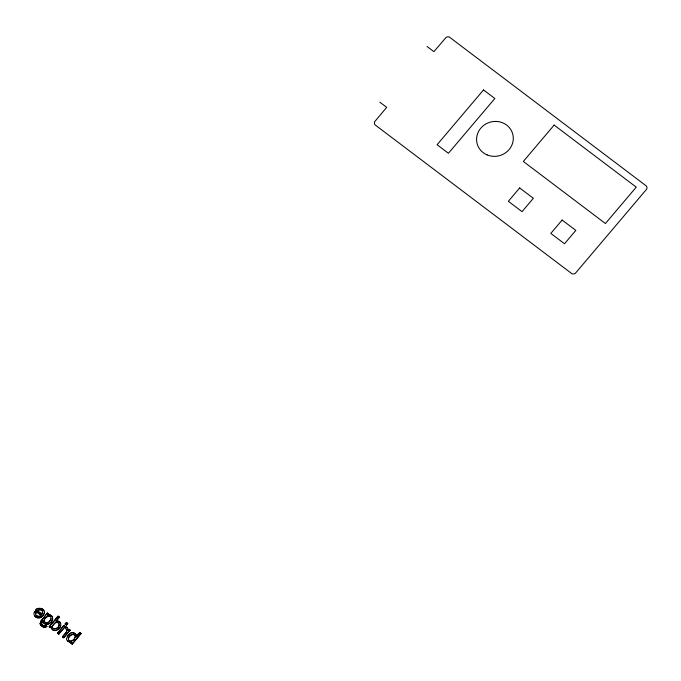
<?xml version="1.0" encoding="UTF-8"?>
<svg xmlns="http://www.w3.org/2000/svg" width="681" height="681" viewBox="0 0 681 681"><rect width="100%" height="100%" fill="white"/><g stroke="black" fill="none" stroke-linecap="round" stroke-linejoin="round"><path stroke-width="1.02" d="M62.499 636.837L66.312 632.011L66.866 630.231L66.372 632.206L62.499 636.837L63.742 637.774L70.075 630.044L63.742 637.774M47.491 612.968L40.809 621.378L40.136 623.966L40.758 621.183L47.491 612.968L48.683 614.024L47.755 615.122L48.683 614.024M41.924 614.151L42.682 611.819L41.924 614.151C36.306 611.964 36.365 608.516 41.66 610.014L42.639 611.495L42.443 611.019M67.836 630.742L67.845 628.75L67.01 627.371L66.508 627.056L65.512 628.486L66.508 627.056M35.889 612.806C35.293 615.343 36.723 611.734 34.654 611.87C31.488 615.462 39.217 621.234 42.699 615.845C51.492 606.056 24.856 605.971 41.158 615.173C39.796 619.046 34.654 614.134 36.025 615.232M51.816 629.023L51.373 628.308L53.348 630.351L55.944 630.623L58.575 629.15L60.549 626.494L60.847 623.864L60.047 622.213L57.749 620.842L56.021 620.978L58.634 621.31L60.515 622.902M43.865 623.166C44.963 624.486 48.615 624.792 50.19 622.817C52.19 622.621 52.701 616.041 52.65 618.535C53.058 624.409 42.52 626.937 43.218 620.434C39.847 622.425 42.316 627.346 45.704 625.567L46.963 626.511C44.665 628.818 40.69 626.537 40.085 623.77M69.019 640.387C66.151 638.259 73.335 630.666 75.268 636.343C75.353 637.714 73.403 641.017 71.028 641.093C69.436 640.821 68.372 640.012 69.905 640.898M75.055 635.62C73.565 632.7 68.296 636.114 68.449 638.565M59.128 625.447C58.592 627.295 59.451 622.902 59.17 624.605M58.719 623.183C57.238 618.859 50.343 627.15 52.616 627.737M71.641 640.983L74.084 639.502L75.233 636.744M50.879 619.003C51.841 617.514 48.394 623.379 50.692 619.838M44.282 620.536C42.741 619.072 51.126 612.457 51.049 618.578M34.39 615.488C36.187 619.906 43.703 617.165 44.154 613.062M52.548 629.857C55.314 632.07 60.243 628.376 60.839 625.601M71.743 632.692C74.067 632.113 78.468 636.812 74.28 632.972C71.02 631.559 67.513 634.786 66.959 637.893C63.435 641.57 79.03 645.06 67.657 641.162M43.218 620.434L41.584 623.251M58.234 622.57L55.408 622.613L52.48 625.805M34.654 611.87L34.314 612.577M70.867 632.981L67.206 636.778M37.617 610.891L39.634 609.691L41.66 610.014M53.79 628.716C52.616 628.921 58.992 629.057 58.847 625.89M50.096 616.407L47.329 616.458L44.58 619.106M50.36 627.661L51.152 626.469L50.36 627.661L49.219 626.639L58.106 616.152L59.383 617.275L56.08 621.174M49.27 626.835L58.106 616.152M56.021 620.978L59.332 617.08M57.579 632.964L63.963 625.422L65.248 626.546L58.855 634.088L57.579 632.964L58.855 634.088M65.189 623.983L66.466 622.477L67.708 623.413L66.483 625.115L65.189 623.983L66.483 625.115M57.638 633.16L63.963 625.422M65.24 624.179L66.466 622.477M58.804 633.892L65.248 626.546M66.423 624.92L67.708 623.413M67.785 630.546L68.934 629.184L70.134 630.24M79.771 632.53C72.39 643.851 79.141 629.125 81.048 633.653L72.16 644.141L70.994 643.111L71.82 642.14M71.054 643.307L71.871 642.336M72.16 644.141L80.996 633.458M35.463 610.866C37.089 607.367 42.477 607.733 43.771 610.253M36.697 616.05L39.336 616.288L41.107 614.977L35.403 610.67M45.627 622.579C44.205 622.443 49.415 623.319 49.747 620.961M56.217 628.614L58.004 627.192M40.434 624.809L43.907 627.227L46.904 626.316L45.653 625.371L43.507 625.703L41.856 624.46M46.172 622.749L47.406 622.877L48.572 622.068M47.696 614.917C49.747 614.126 52.233 615.471 52.582 617.667M47.755 615.122L50.471 615.156L52.267 616.688M54.352 628.895L55.587 628.844M66.559 627.252L67.01 627.371M427.03 46.47L433.891 51.654L446.038 37.481A3.388 3.192 -16.1 0 1 449.392 37.08L646.337 185.981A3.388 3.192 -16.1 0 1 646.661 189.165L575.326 273.336A3.388 3.192 -16.1 0 1 571.972 273.745L375.027 124.844A3.388 3.192 -16.1 0 1 374.712 121.661L386.689 107.36L379.828 102.176M58.157 616.348L59.383 617.275M66.525 622.672L67.759 623.609M79.83 632.726L81.048 633.653M37.557 610.695L41.873 613.956M34.705 612.066L35.948 613.002M49.219 626.639L50.309 627.465M62.448 636.641L63.682 637.578M70.994 643.111L72.101 643.945M44.682 621.872L44.401 621.412L45.167 622.46M52.846 628.001L53.322 628.597M65.461 628.291L66.772 629.934L66.483 629.44M58.966 623.464L59.196 624.196M66.712 629.738L66.917 630.427M44.248 620.902L44.452 621.617M76.17 634.803L76.459 636.701M51.433 628.503L51.152 626.469M42.588 611.3L42.733 612.015M35.65 613.709L35.752 614.722M483.519 89.935L437.1 144.721L448.421 153.276L494.849 98.498L483.519 89.935M554.138 125.083L523.323 161.448L605.426 223.53L636.25 187.156L554.138 125.083M519.663 187.947L508.349 201.295L522.038 211.646L533.351 198.29L519.663 187.947M562.14 220.057L550.827 233.404L564.506 243.755L575.82 230.399L562.14 220.057M487.162 154.936A18.447 17.391 -16.1 0 0 513.236 136.821A18.447 17.391 -16.1 0 0 484.412 124.887A18.447 17.391 -16.1 0 0 487.162 154.936"/></g></svg>
